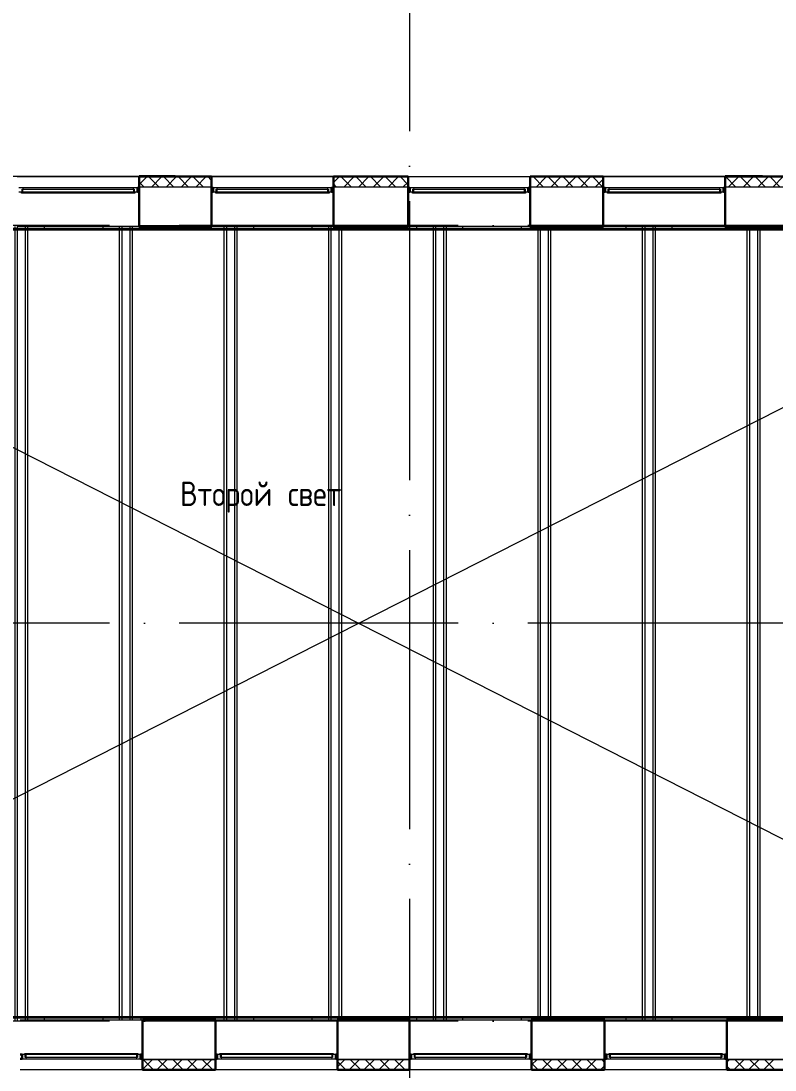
# Model space of a CAD drawing. Header units: millimetres. Extents: x -259809 to 472825, y -397243 to 31861.
# Drawn here: x 257550 to 268364, y -335554 to -320521 of the extents above; entities that cross this region are included whole.
import ezdxf

# ---------------------------------------------------------------- set-up
doc = ezdxf.new("R2010")
doc.units = ezdxf.units.MM
doc.linetypes.add('ADSK_Линия сетки', pattern=[25, 20, -2.5, 0, -2.5])
doc.linetypes.add('ADSK_Сверху', pattern=[450, 300, -150])
for name, color, linetype, lineweight in [('_ Окна', 252, 'Continuous', 30), ('Аннотация', 252, 'Continuous', 18), ('Линии', 7, 'Continuous', 9), ('Окна', 252, 'Continuous', 9), ('Оси', 252, 'Continuous', 9), ('Перекрытие', 252, 'Continuous', 18), ('Стены внутренние', 252, 'Continuous', 18), ('Стены наружные', 252, 'Continuous', 18), ('Стены штриховка', 7, 'Continuous', 9)]:
    doc.layers.add(name, color=color, linetype=linetype, lineweight=lineweight)
doc.styles.add('GOST Common_1', font='', dxfattribs={"height": 250})
doc.styles.get('GOST Common_1').set_extended_font_data('GOST type B')

# ---------------------------------------------------------------- blocks, each defined once
blk = doc.blocks.new('Перекрытия 2 - Перекрытия 1-1699410-3 этаж копия 1')
at = {"layer": 'Перекрытие', "ltscale": 100}
for p, q in [((-3546, 26760), (-3546, 24345)), ((-3511, 26760), (-3511, 24345)), ((-3396, 26760), (-3396, 24345)), ((-3361, 26760), (-3361, 24345)), ((-26283, 26745), (-26283, 26710)), ((-26283, 26705), (-26283, 15415)), ((-26046, 26745), (-26046, 26710)), ((-26046, 26705), (-26046, 15415)), ((-26011, 26745), (-26011, 26710)), ((-26011, 26705), (-26011, 15415)), ((-25896, 26745), (-25896, 26710)), ((-25896, 26705), (-25896, 15415)), ((-25861, 26745), (-25861, 26710)), ((-25861, 26705), (-25861, 15415)), ((-25623, 26745), (-25623, 26710)), ((-24783, 26745), (-24783, 26710)), ((-24546, 26745), (-24546, 26710)), ((-24546, 26705), (-24546, 15415)), ((-24511, 26745), (-24511, 26710)), ((-24511, 26705), (-24511, 15415)), ((-24396, 26745), (-24396, 26710)), ((-24396, 26705), (-24396, 15415)), ((-24361, 26745), (-24361, 26710)), ((-24361, 26705), (-24361, 15415)), ((-24123, 26745), (-24123, 26710)), ((-23283, 26745), (-23283, 26710)), ((-23046, 26745), (-23046, 26710)), ((-23046, 26705), (-23046, 15415)), ((-23011, 26745), (-23011, 26710)), ((-23011, 26705), (-23011, 15415)), ((-22896, 26745), (-22896, 26710)), ((-22896, 26705), (-22896, 15415)), ((-22861, 26745), (-22861, 26710)), ((-22861, 26705), (-22861, 15415)), ((-22623, 26745), (-22623, 26710)), ((-21783, 26745), (-21783, 26710)), ((-21546, 26745), (-21546, 26710)), ((-21546, 26705), (-21546, 15415)), ((-21511, 26745), (-21511, 26710)), ((-21511, 26705), (-21511, 15415)), ((-21396, 26745), (-21396, 26710)), ((-21396, 26705), (-21396, 15415)), ((-21361, 26745), (-21361, 26710)), ((-21361, 26705), (-21361, 15415)), ((-21123, 26745), (-21123, 26710)), ((-20283, 26745), (-20283, 26710)), ((-20046, 26745), (-20046, 26710)), ((-20046, 26705), (-20046, 15415)), ((-20011, 26745), (-20011, 26710)), ((-20011, 26705), (-20011, 15415)), ((-19896, 26745), (-19896, 26710)), ((-19896, 26705), (-19896, 15415)), ((-19861, 26745), (-19861, 26710)), ((-19861, 26705), (-19861, 15415)), ((-19623, 26745), (-19623, 26710)), ((-18783, 26745), (-18783, 26710)), ((-18546, 26745), (-18546, 26710)), ((-18546, 26705), (-18546, 15415)), ((-18511, 26745), (-18511, 26710)), ((-18511, 26705), (-18511, 15415)), ((-18396, 26745), (-18396, 26710)), ((-18396, 26705), (-18396, 15415)), ((-18361, 26745), (-18361, 26710)), ((-18361, 26705), (-18361, 15415)), ((-18123, 26745), (-18123, 26710)), ((-17283, 26745), (-17283, 26710)), ((-17046, 26745), (-17046, 26710)), ((-17046, 26705), (-17046, 15415)), ((-17011, 26745), (-17011, 26710)), ((-17011, 26705), (-17011, 15415)), ((-16896, 26745), (-16896, 26710)), ((-16896, 26705), (-16896, 15415)), ((-16861, 26745), (-16861, 26710)), ((-16861, 26705), (-16861, 15415)), ((-16623, 26745), (-16623, 26710)), ((-15783, 26745), (-15783, 26710)), ((-15546, 26745), (-15546, 26710)), ((-15546, 26705), (-15546, 15415)), ((-15511, 26745), (-15511, 26710)), ((-15511, 26705), (-15511, 15415)), ((-15396, 26745), (-15396, 26710)), ((-15396, 26705), (-15396, 15415)), ((-15361, 26745), (-15361, 26710)), ((-15361, 26705), (-15361, 15415)), ((-15123, 26745), (-15123, 26710)), ((-14283, 26745), (-14283, 26710)), ((-14046, 26745), (-14046, 26710)), ((-14046, 26705), (-14046, 15415)), ((-14011, 26745), (-14011, 26710)), ((-14011, 26705), (-14011, 15415)), ((-13896, 26745), (-13896, 26710)), ((-13896, 26705), (-13896, 15415)), ((-13861, 26745), (-13861, 26710)), ((-13861, 26705), (-13861, 15415)), ((-13623, 26745), (-13623, 26710)), ((-12783, 26745), (-12783, 26710)), ((-12546, 26745), (-12546, 26710)), ((-12546, 26705), (-12546, 15415)), ((-12511, 26745), (-12511, 26710)), ((-12511, 26705), (-12511, 15415)), ((-12396, 26745), (-12396, 26710)), ((-12396, 26705), (-12396, 15415)), ((-12361, 26745), (-12361, 26710)), ((-12361, 26705), (-12361, 15415)), ((-12123, 26745), (-12123, 26710)), ((-11283, 26745), (-11283, 26710)), ((-11046, 26745), (-11046, 26710)), ((-11046, 26705), (-11046, 15415)), ((-11011, 26745), (-11011, 26710)), ((-11011, 26705), (-11011, 15415)), ((-10896, 26745), (-10896, 26710)), ((-10896, 26705), (-10896, 15415)), ((-10861, 26745), (-10861, 26710)), ((-10861, 26705), (-10861, 15415)), ((-10623, 26745), (-10623, 26710)), ((-9783, 26745), (-9783, 26710)), ((-9546, 26745), (-9546, 26710)), ((-9546, 26705), (-9546, 15415)), ((-9511, 26745), (-9511, 26710)), ((-9511, 26705), (-9511, 15415)), ((-9396, 26745), (-9396, 26710)), ((-9396, 26705), (-9396, 15415)), ((-9361, 26745), (-9361, 26710)), ((-9361, 26705), (-9361, 15415)), ((-9123, 26745), (-9123, 26710)), ((-8283, 26745), (-8283, 26710)), ((-8046, 26745), (-8046, 26710)), ((-8046, 26705), (-8046, 15415)), ((-8011, 26745), (-8011, 26710)), ((-8011, 26705), (-8011, 15415)), ((-7896, 26745), (-7896, 26710)), ((-7896, 26705), (-7896, 15415)), ((-7861, 26745), (-7861, 26710)), ((-7861, 26705), (-7861, 15415)), ((-7623, 26745), (-7623, 26710)), ((-6783, 26745), (-6783, 26710)), ((-6546, 26745), (-6546, 26710)), ((-6546, 26705), (-6546, 15415)), ((-6511, 26745), (-6511, 26710)), ((-6511, 26705), (-6511, 15415)), ((-6396, 26745), (-6396, 26710)), ((-6396, 26705), (-6396, 15415)), ((-6361, 26745), (-6361, 26710)), ((-6361, 26705), (-6361, 15415)), ((-6123, 26745), (-6123, 26710)), ((-5283, 26745), (-5283, 26710)), ((-5046, 26745), (-5046, 26710)), ((-5046, 26705), (-5046, 15415)), ((-5011, 26745), (-5011, 26710)), ((-5011, 26705), (-5011, 15415)), ((-4896, 26745), (-4896, 26710)), ((-4896, 26705), (-4896, 15415)), ((-4861, 26745), (-4861, 26710)), ((-4861, 26705), (-4861, 15415)), ((-4623, 26745), (-4623, 26710)), ((-3546, 24225), (-3546, 22155)), ((-3511, 24225), (-3511, 22155)), ((-3396, 24225), (-3396, 22155)), ((-3361, 24225), (-3361, 22155)), ((-3546, 22035), (-3546, 19955)), ((-3511, 22035), (-3511, 19955)), ((-3396, 22035), (-3396, 19955)), ((-3361, 22035), (-3361, 19955)), ((-3546, 19835), (-3546, 18005)), ((-3511, 19835), (-3511, 18005)), ((-3396, 19835), (-3396, 18005)), ((-3361, 19835), (-3361, 18005)), ((-3546, 17885), (-3546, 17095)), ((-3511, 17885), (-3511, 17095)), ((-3396, 17885), (-3396, 17095)), ((-3361, 17885), (-3361, 17095)), ((-3546, 16975), (-3546, 15360)), ((-3511, 16975), (-3511, 15360)), ((-3396, 16975), (-3396, 15360)), ((-3361, 16975), (-3361, 15360)), ((-26283, 15410), (-26283, 15375)), ((-26046, 15410), (-26046, 15375)), ((-26011, 15410), (-26011, 15375)), ((-25896, 15410), (-25896, 15375)), ((-25861, 15410), (-25861, 15375)), ((-25623, 15410), (-25623, 15375)), ((-24783, 15410), (-24783, 15375)), ((-24546, 15410), (-24546, 15375)), ((-24511, 15410), (-24511, 15375)), ((-24396, 15410), (-24396, 15375)), ((-24361, 15410), (-24361, 15375)), ((-24123, 15410), (-24123, 15375)), ((-23283, 15410), (-23283, 15375)), ((-23046, 15410), (-23046, 15375)), ((-23011, 15410), (-23011, 15375)), ((-22896, 15410), (-22896, 15375)), ((-22861, 15410), (-22861, 15375)), ((-22623, 15410), (-22623, 15375)), ((-21783, 15410), (-21783, 15375)), ((-21546, 15410), (-21546, 15375)), ((-21511, 15410), (-21511, 15375)), ((-21396, 15410), (-21396, 15375)), ((-21361, 15410), (-21361, 15375)), ((-21123, 15410), (-21123, 15375)), ((-20283, 15410), (-20283, 15375)), ((-20046, 15410), (-20046, 15375)), ((-20011, 15410), (-20011, 15375)), ((-19896, 15410), (-19896, 15375)), ((-19861, 15410), (-19861, 15375)), ((-19623, 15410), (-19623, 15375)), ((-18783, 15410), (-18783, 15375)), ((-18546, 15410), (-18546, 15375)), ((-18511, 15410), (-18511, 15375)), ((-18396, 15410), (-18396, 15375)), ((-18361, 15410), (-18361, 15375)), ((-18123, 15410), (-18123, 15375)), ((-17283, 15410), (-17283, 15375)), ((-17046, 15410), (-17046, 15375)), ((-17011, 15410), (-17011, 15375)), ((-16896, 15410), (-16896, 15375)), ((-16861, 15410), (-16861, 15375)), ((-16623, 15410), (-16623, 15375)), ((-15783, 15410), (-15783, 15375)), ((-15546, 15410), (-15546, 15375)), ((-15511, 15410), (-15511, 15375)), ((-15396, 15410), (-15396, 15375)), ((-15361, 15410), (-15361, 15375)), ((-15123, 15410), (-15123, 15375)), ((-14283, 15410), (-14283, 15375)), ((-14046, 15410), (-14046, 15375)), ((-14011, 15410), (-14011, 15375)), ((-13896, 15410), (-13896, 15375)), ((-13861, 15410), (-13861, 15375)), ((-13623, 15410), (-13623, 15375)), ((-12783, 15410), (-12783, 15375)), ((-12546, 15410), (-12546, 15375)), ((-12511, 15410), (-12511, 15375)), ((-12396, 15410), (-12396, 15375)), ((-12361, 15410), (-12361, 15375)), ((-12123, 15410), (-12123, 15375)), ((-11283, 15410), (-11283, 15375)), ((-11046, 15410), (-11046, 15375)), ((-11011, 15410), (-11011, 15375)), ((-10896, 15410), (-10896, 15375)), ((-10861, 15410), (-10861, 15375)), ((-10623, 15410), (-10623, 15375)), ((-9783, 15410), (-9783, 15375)), ((-9546, 15410), (-9546, 15375)), ((-9511, 15410), (-9511, 15375)), ((-9396, 15410), (-9396, 15375)), ((-9361, 15410), (-9361, 15375)), ((-9123, 15410), (-9123, 15375)), ((-8283, 15410), (-8283, 15375)), ((-8046, 15410), (-8046, 15375)), ((-8011, 15410), (-8011, 15375)), ((-7896, 15410), (-7896, 15375)), ((-7861, 15410), (-7861, 15375)), ((-7623, 15410), (-7623, 15375)), ((-6783, 15410), (-6783, 15375)), ((-6546, 15410), (-6546, 15375)), ((-6511, 15410), (-6511, 15375)), ((-6396, 15410), (-6396, 15375)), ((-6361, 15410), (-6361, 15375)), ((-6123, 15410), (-6123, 15375)), ((-5283, 15410), (-5283, 15375)), ((-5046, 15410), (-5046, 15375)), ((-5011, 15410), (-5011, 15375)), ((-4896, 15410), (-4896, 15375)), ((-4861, 15410), (-4861, 15375)), ((-4623, 15410), (-4623, 15375))]:
    blk.add_line(p, q, dxfattribs=at)
blk = doc.blocks.new('3 этаж')
at = {"layer": '_ Окна', "color": 251, "lineweight": 18, "true_color": 0x636466}
for p, q in [((257581, 29777), (257521, 29777)), ((257585, 29760), (257581, 29777)), ((259162, 29777), (259157, 29760)), ((259221, 29777), (259162, 29777)), ((259221, 29719), (259221, 29777)), ((260366, 29777), (260306, 29777)), ((260306, 29777), (260306, 29719)), ((260370, 29760), (260366, 29777)), ((261947, 29777), (261942, 29760)), ((262006, 29777), (261947, 29777)), ((262006, 29719), (262006, 29777)), ((263186, 29777), (263126, 29777)), ((263126, 29777), (263126, 29719)), ((263190, 29760), (263186, 29777)), ((264767, 29777), (264762, 29760)), ((264826, 29777), (264767, 29777)), ((264826, 29719), (264826, 29777)), ((265986, 29777), (265926, 29777)), ((265926, 29777), (265926, 29719)), ((265990, 29760), (265986, 29777)), ((267567, 29777), (267562, 29760)), ((267626, 29777), (267567, 29777)), ((267626, 29719), (267626, 29777)), ((257521, 29719), (257559, 29719)), ((257567, 29719), (257567, 29760)), ((257567, 29760), (257579, 29760)), ((259163, 29760), (259175, 29760)), ((259175, 29760), (259175, 29719)), ((259183, 29719), (259221, 29719)), ((260306, 29719), (260344, 29719)), ((260352, 29719), (260352, 29760)), ((260352, 29760), (260364, 29760)), ((261948, 29760), (261960, 29760)), ((261960, 29760), (261960, 29719)), ((261968, 29719), (262006, 29719)), ((263126, 29719), (263164, 29719)), ((263172, 29719), (263172, 29760)), ((263172, 29760), (263184, 29760)), ((264768, 29760), (264780, 29760)), ((264780, 29760), (264780, 29719)), ((264788, 29719), (264826, 29719)), ((265926, 29719), (265964, 29719)), ((265972, 29719), (265972, 29760)), ((265972, 29760), (265984, 29760)), ((267568, 29760), (267580, 29760)), ((267580, 29760), (267580, 29719)), ((267588, 29719), (267626, 29719)), ((257604, 17355), (257566, 17355)), ((257566, 17355), (257566, 17297)), ((257566, 17297), (257626, 17297)), ((257612, 17314), (257612, 17355)), ((257624, 17314), (257612, 17314)), ((257626, 17297), (257630, 17314)), ((259202, 17314), (259207, 17297)), ((259207, 17297), (259266, 17297)), ((259220, 17314), (259208, 17314)), ((259220, 17355), (259220, 17314)), ((259266, 17355), (259228, 17355)), ((259266, 17297), (259266, 17355)), ((260404, 17355), (260366, 17355)), ((260366, 17355), (260366, 17297)), ((260366, 17297), (260426, 17297)), ((260412, 17314), (260412, 17355)), ((260424, 17314), (260412, 17314)), ((260426, 17297), (260430, 17314)), ((262002, 17314), (262007, 17297)), ((262007, 17297), (262066, 17297)), ((262020, 17314), (262008, 17314)), ((262020, 17355), (262020, 17314)), ((262066, 17355), (262028, 17355)), ((262066, 17297), (262066, 17355)), ((263184, 17355), (263146, 17355)), ((263146, 17355), (263146, 17297)), ((263146, 17297), (263206, 17297)), ((263192, 17314), (263192, 17355)), ((263204, 17314), (263192, 17314)), ((263206, 17297), (263210, 17314)), ((264782, 17314), (264787, 17297)), ((264787, 17297), (264846, 17297)), ((264800, 17314), (264788, 17314)), ((264800, 17355), (264800, 17314)), ((264846, 17355), (264808, 17355)), ((264846, 17297), (264846, 17355)), ((265984, 17355), (265946, 17355)), ((265946, 17355), (265946, 17297)), ((265946, 17297), (266006, 17297)), ((265992, 17314), (265992, 17355)), ((266004, 17314), (265992, 17314)), ((266006, 17297), (266010, 17314)), ((267582, 17314), (267587, 17297)), ((267587, 17297), (267646, 17297)), ((267600, 17314), (267588, 17314)), ((267600, 17355), (267600, 17314)), ((267646, 17355), (267608, 17355)), ((267646, 17297), (267646, 17355))]:
    blk.add_line(p, q, dxfattribs=at)
at = {"layer": '_ Окна', "color": 251, "true_color": 0x636466}
for p, q in [((259246, 29777), (259221, 29777)), ((259221, 29777), (259221, 29719)), ((260306, 29777), (260281, 29777)), ((260306, 29719), (260306, 29777)), ((262031, 29777), (262006, 29777)), ((262006, 29777), (262006, 29719)), ((263126, 29777), (263101, 29777)), ((263126, 29719), (263126, 29777)), ((264851, 29777), (264826, 29777)), ((264826, 29777), (264826, 29719)), ((265926, 29777), (265901, 29777)), ((265926, 29719), (265926, 29777)), ((267651, 29777), (267626, 29777)), ((267626, 29777), (267626, 29719)), ((259221, 29719), (259246, 29719)), ((260281, 29719), (260306, 29719)), ((262006, 29719), (262031, 29719)), ((263101, 29719), (263126, 29719)), ((264826, 29719), (264851, 29719)), ((265901, 29719), (265926, 29719)), ((267626, 29719), (267651, 29719)), ((257566, 17355), (257541, 17355)), ((257541, 17297), (257566, 17297)), ((257566, 17297), (257566, 17355)), ((259291, 17355), (259266, 17355)), ((259266, 17355), (259266, 17297)), ((259266, 17297), (259291, 17297)), ((260366, 17355), (260341, 17355)), ((260341, 17297), (260366, 17297)), ((260366, 17297), (260366, 17355)), ((262091, 17355), (262066, 17355)), ((262066, 17355), (262066, 17297)), ((262066, 17297), (262091, 17297)), ((263146, 17355), (263121, 17355)), ((263121, 17297), (263146, 17297)), ((263146, 17297), (263146, 17355)), ((264871, 17355), (264846, 17355)), ((264846, 17355), (264846, 17297)), ((264846, 17297), (264871, 17297)), ((265946, 17355), (265921, 17355)), ((265921, 17297), (265946, 17297)), ((265946, 17297), (265946, 17355)), ((267671, 17355), (267646, 17355)), ((267646, 17355), (267646, 17297)), ((267646, 17297), (267671, 17297))]:
    blk.add_line(p, q, dxfattribs=at)
at = {"layer": 'Линии', "color": 251, "linetype": 'ADSK_Сверху', "ltscale": 200, "true_color": 0x636466}
for p, q in [((251171, 29237), (273611, 17837)), ((251171, 17837), (273611, 29237))]:
    blk.add_line(p, q, dxfattribs=at)
at = {"layer": 'Окна', "color": 251, "true_color": 0x636466}
for p, q in [((259162, 29777), (257581, 29777)), ((261947, 29777), (260366, 29777)), ((264767, 29777), (263186, 29777)), ((267567, 29777), (265986, 29777)), ((257559, 29719), (259183, 29719)), ((257559, 29702), (257559, 29719)), ((259183, 29702), (257559, 29702)), ((257579, 29760), (259163, 29760)), ((257579, 29719), (257579, 29760)), ((259163, 29760), (259163, 29719)), ((259183, 29719), (259183, 29702)), ((260344, 29719), (261968, 29719)), ((260344, 29702), (260344, 29719)), ((261968, 29702), (260344, 29702)), ((260364, 29760), (261948, 29760)), ((260364, 29719), (260364, 29760)), ((261948, 29760), (261948, 29719)), ((261968, 29719), (261968, 29702)), ((263164, 29719), (264788, 29719)), ((263164, 29702), (263164, 29719)), ((264788, 29702), (263164, 29702)), ((263184, 29760), (264768, 29760)), ((263184, 29719), (263184, 29760)), ((264768, 29760), (264768, 29719)), ((264788, 29719), (264788, 29702)), ((265964, 29719), (267588, 29719)), ((265964, 29702), (265964, 29719)), ((267588, 29702), (265964, 29702)), ((265984, 29760), (267568, 29760)), ((265984, 29719), (265984, 29760)), ((267568, 29760), (267568, 29719)), ((267588, 29719), (267588, 29702)), ((257604, 17372), (259228, 17372)), ((257604, 17355), (257604, 17372)), ((259228, 17355), (257604, 17355)), ((257624, 17314), (257624, 17355)), ((259208, 17314), (257624, 17314)), ((257626, 17297), (259207, 17297)), ((259208, 17355), (259208, 17314)), ((259228, 17372), (259228, 17355)), ((260404, 17372), (262028, 17372)), ((260404, 17355), (260404, 17372)), ((262028, 17355), (260404, 17355)), ((260424, 17314), (260424, 17355)), ((262008, 17314), (260424, 17314)), ((260426, 17297), (262007, 17297)), ((262008, 17355), (262008, 17314)), ((262028, 17372), (262028, 17355)), ((263184, 17372), (264808, 17372)), ((263184, 17355), (263184, 17372)), ((264808, 17355), (263184, 17355)), ((263204, 17314), (263204, 17355)), ((264788, 17314), (263204, 17314)), ((263206, 17297), (264787, 17297)), ((264788, 17355), (264788, 17314)), ((264808, 17372), (264808, 17355)), ((265984, 17372), (267608, 17372)), ((265984, 17355), (265984, 17372)), ((267608, 17355), (265984, 17355)), ((266004, 17314), (266004, 17355)), ((267588, 17314), (266004, 17314)), ((266006, 17297), (267587, 17297)), ((267588, 17355), (267588, 17314)), ((267608, 17372), (267608, 17355))]:
    blk.add_line(p, q, dxfattribs=at)
at = {"layer": 'Оси', "color": 251, "linetype": 'ADSK_Линия сетки', "ltscale": 200, "true_color": 0x636466}
for p, q in [((263121, 34587), (263121, 13337)), ((308821, 29237), (237099, 29237)), ((308821, 23537), (237099, 23537)), ((308821, 17837), (237099, 17837))]:
    blk.add_line(p, q, dxfattribs=at)
at = {"layer": 'Стены внутренние', "color": 251, "true_color": 0x636466}
for p, q in [((257496, 29939), (259246, 29939)), ((260281, 29939), (262031, 29939)), ((263101, 29939), (264851, 29939)), ((265901, 29939), (267651, 29939)), ((260281, 29787), (259246, 29787)), ((263101, 29787), (262031, 29787)), ((265901, 29787), (264851, 29787)), ((268721, 29787), (267651, 29787)), ((259246, 29237), (260281, 29237)), ((262031, 29237), (263101, 29237)), ((264851, 29237), (265901, 29237)), ((267651, 29237), (268721, 29237)), ((260341, 17837), (259291, 17837)), ((263121, 17837), (262091, 17837)), ((265921, 17837), (264871, 17837)), ((268721, 17837), (267671, 17837)), ((259291, 17287), (260341, 17287)), ((260341, 17287), (259291, 17287)), ((262091, 17287), (263121, 17287)), ((263121, 17287), (262091, 17287)), ((264871, 17287), (265921, 17287)), ((265921, 17287), (264871, 17287)), ((267671, 17287), (268721, 17287)), ((268721, 17287), (267671, 17287)), ((259291, 17135), (257541, 17135)), ((262091, 17135), (260341, 17135)), ((264871, 17135), (263121, 17135)), ((267671, 17135), (265921, 17135))]:
    blk.add_line(p, q, dxfattribs=at)
at = {"layer": 'Стены внутренние', "color": 251, "lineweight": 30, "true_color": 0x636466}
for p, q in [((259246, 29237), (259246, 29939)), ((259246, 29939), (260281, 29939)), ((260281, 29237), (260281, 29939)), ((262031, 29237), (262031, 29939)), ((263101, 29939), (262031, 29939)), ((263101, 29237), (263101, 29939)), ((264851, 29237), (264851, 29939)), ((264851, 29939), (265901, 29939)), ((265901, 29237), (265901, 29939)), ((267651, 29237), (267651, 29939)), ((267651, 29939), (268721, 29939)), ((259291, 17837), (259291, 17287)), ((260341, 17837), (260341, 17287)), ((262091, 17837), (262091, 17287)), ((263121, 17837), (263121, 17287)), ((264871, 17837), (264871, 17287)), ((265921, 17837), (265921, 17287)), ((267671, 17837), (267671, 17287)), ((259291, 17135), (259291, 17287)), ((260341, 17135), (260341, 17287)), ((262091, 17135), (262091, 17287)), ((263121, 17135), (263121, 17287)), ((264871, 17135), (264871, 17287)), ((265921, 17135), (265921, 17287)), ((267671, 17135), (267671, 17287)), ((259291, 17135), (260341, 17135)), ((262091, 17135), (263121, 17135)), ((264871, 17135), (265921, 17135)), ((267671, 17135), (268721, 17135))]:
    blk.add_line(p, q, dxfattribs=at)
at = {"layer": 'Стены внутренние', "color": 251, "linetype": 'Continuous', "lineweight": 9, "true_color": 0x636466}
for p, q in [((259246, 29824), (259359, 29937)), ((259531, 29787), (259381, 29937)), ((259397, 29939), (259396, 29937)), ((259421, 29787), (259571, 29937)), ((259743, 29787), (259593, 29937)), ((259633, 29787), (259783, 29937)), ((259955, 29787), (259805, 29937)), ((259846, 29787), (259996, 29937)), ((260167, 29787), (260017, 29937)), ((260058, 29787), (260208, 29937)), ((260279, 29887), (260229, 29937)), ((262031, 29851), (262117, 29937)), ((262289, 29787), (262139, 29937)), ((262179, 29787), (262329, 29937)), ((262304, 29937), (262303, 29939)), ((262501, 29787), (262351, 29937)), ((262391, 29787), (262541, 29937)), ((262713, 29787), (262563, 29937)), ((262603, 29787), (262753, 29937)), ((262925, 29787), (262775, 29937)), ((262815, 29787), (262965, 29937)), ((262891, 29937), (262890, 29938)), ((263101, 29822), (262987, 29937)), ((264853, 29915), (264875, 29937)), ((265046, 29787), (264896, 29937)), ((264937, 29787), (265087, 29937)), ((265258, 29787), (265108, 29937)), ((265149, 29787), (265299, 29937)), ((265471, 29787), (265321, 29937)), ((265361, 29787), (265511, 29937)), ((265683, 29787), (265533, 29937)), ((265573, 29787), (265723, 29937)), ((265589, 29937), (265588, 29939)), ((265895, 29787), (265745, 29937)), ((267804, 29787), (267654, 29937)), ((267694, 29787), (267844, 29937)), ((268016, 29787), (267866, 29937)), ((267907, 29787), (268057, 29937)), ((268228, 29787), (268078, 29937)), ((268119, 29787), (268269, 29937)), ((268440, 29787), (268290, 29937)), ((268331, 29787), (268481, 29937)), ((259319, 29787), (259246, 29859)), ((260270, 29787), (260281, 29798)), ((262076, 29787), (262031, 29832)), ((263028, 29787), (263101, 29860)), ((265785, 29787), (265899, 29901)), ((259293, 17143), (259437, 17287)), ((259453, 17137), (259303, 17287)), ((259499, 17137), (259649, 17287)), ((259665, 17137), (259515, 17287)), ((259711, 17137), (259861, 17287)), ((259877, 17137), (259727, 17287)), ((259924, 17137), (260074, 17287)), ((260089, 17137), (259939, 17287)), ((260136, 17137), (260286, 17287)), ((260301, 17137), (260151, 17287)), ((262211, 17137), (262091, 17256)), ((262093, 17185), (262195, 17287)), ((262257, 17137), (262407, 17287)), ((262423, 17137), (262273, 17287)), ((262469, 17137), (262619, 17287)), ((262635, 17137), (262485, 17287)), ((262681, 17137), (262831, 17287)), ((262847, 17137), (262697, 17287)), ((262893, 17137), (263043, 17287)), ((263059, 17137), (262909, 17287)), ((263106, 17137), (263119, 17150)), ((263121, 17287), (263121, 17287)), ((264968, 17137), (264871, 17234)), ((264873, 17207), (264953, 17287)), ((265015, 17137), (265165, 17287)), ((265181, 17137), (265031, 17287)), ((265227, 17137), (265377, 17287)), ((265393, 17137), (265243, 17287)), ((265439, 17137), (265589, 17287)), ((265605, 17137), (265455, 17287)), ((265651, 17137), (265801, 17287)), ((265817, 17137), (265667, 17287)), ((265863, 17137), (265919, 17193)), ((265921, 17244), (265879, 17287)), ((267671, 17248), (267710, 17287)), ((267673, 17182), (267671, 17186)), ((267726, 17137), (267673, 17189)), ((267772, 17137), (267922, 17287)), ((267938, 17137), (267788, 17287)), ((267985, 17137), (268135, 17287)), ((268150, 17137), (268000, 17287)), ((268197, 17137), (268347, 17287)), ((268362, 17137), (268212, 17287)), ((259397, 17137), (259397, 17136)), ((262095, 17137), (262094, 17135)), ((262891, 17135), (262890, 17137)), ((262916, 17137), (262915, 17135)), ((264911, 17137), (264910, 17135)), ((265732, 17137), (265731, 17135)), ((268170, 17135), (268169, 17137))]:
    blk.add_line(p, q, dxfattribs=at)
at = {"layer": 'Стены наружные', "color": 251, "true_color": 0x636466}
for p, q in [((256971, 29944), (259246, 29944)), ((259764, 29944), (263101, 29944)), ((262566, 29939), (262566, 29944)), ((263101, 29939), (263101, 29944)), ((264851, 29944), (264851, 29939)), ((264851, 29944), (267651, 29944)), ((265376, 29939), (265376, 29944)), ((265901, 29944), (265901, 29939)), ((262031, 29192), (256431, 29192)), ((259246, 29222), (257496, 29222)), ((259246, 29222), (259246, 29192)), ((262031, 29222), (260281, 29222)), ((260281, 29192), (260281, 29222)), ((262031, 29222), (262031, 29192)), ((267651, 29192), (262031, 29192)), ((264851, 29222), (263101, 29222)), ((263101, 29192), (263101, 29222)), ((264851, 29222), (264851, 29192)), ((267651, 29222), (265901, 29222)), ((265901, 29192), (265901, 29222)), ((267651, 29222), (267651, 29192)), ((273566, 29192), (267651, 29192)), ((257521, 17882), (263121, 17882)), ((257541, 17852), (259291, 17852)), ((259271, 17882), (259271, 17852)), ((260341, 17852), (260341, 17882)), ((260341, 17852), (262091, 17852)), ((262091, 17882), (262091, 17852)), ((263121, 17882), (268741, 17882)), ((263121, 17852), (263121, 17882)), ((263121, 17852), (264871, 17852)), ((264871, 17882), (264871, 17852)), ((265921, 17852), (265921, 17882)), ((265921, 17852), (267671, 17852)), ((267671, 17882), (267671, 17852))]:
    blk.add_line(p, q, dxfattribs=at)
at = {"layer": 'Стены наружные', "color": 251, "lineweight": 30, "true_color": 0x636466}
for p, q in [((259764, 29944), (259246, 29944)), ((259246, 29944), (259246, 29939)), ((259246, 29939), (259764, 29939)), ((259764, 29944), (259764, 29939)), ((267651, 29944), (268186, 29944)), ((267651, 29944), (267651, 29939)), ((268186, 29939), (267651, 29939)), ((268186, 29944), (268186, 29939)), ((251216, 29187), (273566, 29187)), ((273566, 29182), (251216, 29182)), ((259246, 29222), (259246, 29237)), ((259246, 29222), (260281, 29222)), ((260281, 29222), (260281, 29237)), ((262031, 29222), (262031, 29237)), ((263101, 29222), (262031, 29222)), ((263101, 29222), (263101, 29237)), ((264851, 29222), (264851, 29237)), ((264851, 29222), (265901, 29222)), ((265901, 29222), (265901, 29237)), ((267651, 29222), (267651, 29237)), ((267651, 29222), (268721, 29222)), ((251216, 17892), (273566, 17892)), ((273566, 17887), (251216, 17887)), ((259291, 17852), (260341, 17852)), ((259291, 17852), (259291, 17837)), ((260341, 17852), (260341, 17837)), ((262091, 17852), (263121, 17852)), ((262091, 17852), (262091, 17837)), ((263121, 17852), (263121, 17837)), ((264871, 17852), (265921, 17852)), ((264871, 17852), (264871, 17837)), ((265921, 17852), (265921, 17837)), ((267671, 17852), (268721, 17852)), ((267671, 17852), (267671, 17837))]:
    blk.add_line(p, q, dxfattribs=at)
at = {"layer": 'Стены наружные', "color": 251, "linetype": 'Continuous', "lineweight": 9, "true_color": 0x636466}
for p, q in [((259400, 29944), (259397, 29939)), ((259281, 29222), (259296, 29237)), ((259705, 29222), (259720, 29237)), ((260129, 29222), (260144, 29237)), ((262250, 29222), (262265, 29237)), ((262675, 29222), (262690, 29237)), ((263099, 29222), (263101, 29224)), ((265220, 29222), (265235, 29237)), ((265645, 29222), (265660, 29237)), ((267766, 29222), (267781, 29237)), ((268190, 29222), (268205, 29237)), ((259351, 17837), (259366, 17852)), ((259775, 17837), (259790, 17852)), ((260199, 17837), (260214, 17852)), ((262321, 17837), (262336, 17852)), ((262745, 17837), (262760, 17852)), ((264871, 17842), (264881, 17852)), ((265290, 17837), (265305, 17852)), ((265715, 17837), (265730, 17852)), ((267836, 17837), (267851, 17852)), ((268260, 17837), (268275, 17852))]:
    blk.add_line(p, q, dxfattribs=at)
at = {"layer": 'Стены штриховка', "color": 251, "true_color": 0x636466}
for p, q in [((259248, 29863), (259248, 29937)), ((259248, 29937), (260279, 29937)), ((260279, 29937), (260279, 29863)), ((262033, 29863), (262033, 29937)), ((262033, 29937), (263099, 29937)), ((263099, 29937), (263099, 29863)), ((264853, 29863), (264853, 29937)), ((264853, 29937), (265899, 29937)), ((265899, 29937), (265899, 29863)), ((267653, 29863), (267653, 29937)), ((267653, 29937), (268719, 29937)), ((259246, 29863), (259248, 29863)), ((260279, 29863), (260281, 29863)), ((262031, 29863), (262033, 29863)), ((263099, 29863), (263101, 29863)), ((264851, 29863), (264853, 29863)), ((265899, 29863), (265901, 29863)), ((267651, 29863), (267653, 29863)), ((259293, 17211), (259291, 17211)), ((259293, 17137), (259293, 17211)), ((260339, 17211), (260339, 17137)), ((260341, 17211), (260339, 17211)), ((262093, 17211), (262091, 17211)), ((262093, 17137), (262093, 17211)), ((263119, 17211), (263119, 17137)), ((263121, 17211), (263119, 17211)), ((264873, 17211), (264871, 17211)), ((264873, 17137), (264873, 17211)), ((265919, 17211), (265919, 17137)), ((265921, 17211), (265919, 17211)), ((267673, 17211), (267671, 17211)), ((267673, 17137), (267673, 17211)), ((260339, 17137), (259293, 17137)), ((263119, 17137), (262093, 17137)), ((265919, 17137), (264873, 17137)), ((268719, 17137), (267673, 17137))]:
    blk.add_line(p, q, dxfattribs=at)
at = {"layer": 'Перекрытие', "color": 251, "true_color": 0x636466}
blk.add_blockref('Перекрытия 2 - Перекрытия 1-1699410-3 этаж копия 1', (277507, 2476), dxfattribs=at)
at = {"layer": 'Аннотация', "color": 251, "true_color": 0x636466, "style": 'GOST Common_1', "width": 0.9}
for s, p in [('Второй', (259831, 25217)), ('свет', (261379, 25217))]:
    blk.add_text(s, height=350, dxfattribs=at).set_placement(p)

msp = doc.modelspace()

# ---------------------------------------------------------------- block references
msp.add_blockref('3 этаж', (0, -352689))

doc.saveas('drawing.dxf')
